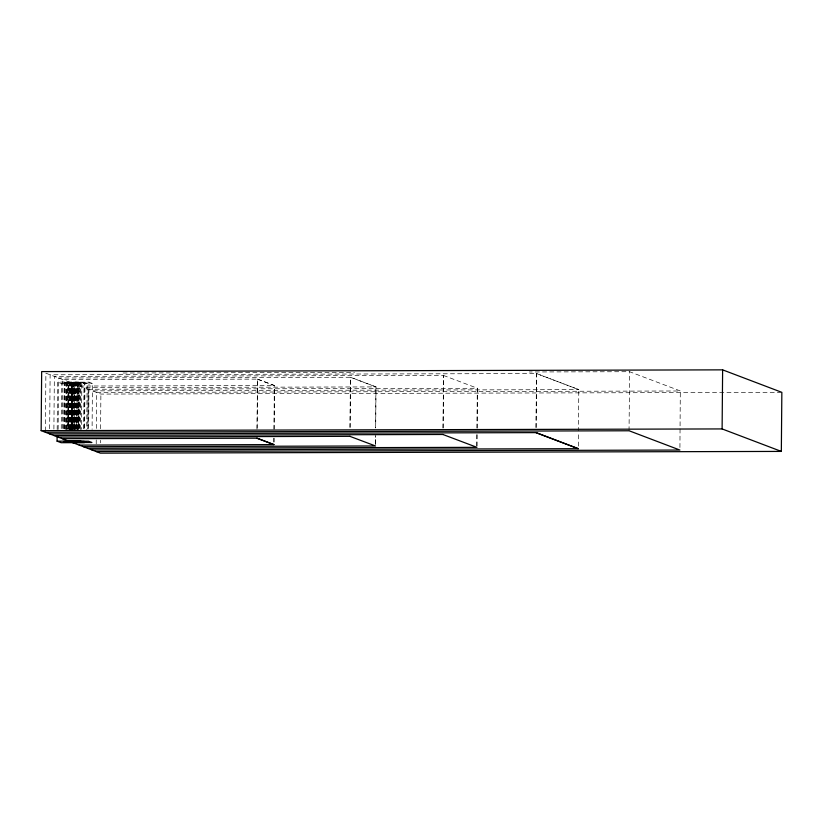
<?xml version="1.0" encoding="UTF-8"?>
<svg xmlns="http://www.w3.org/2000/svg" width="823" height="823" viewBox="0 0 823 823"><rect width="100%" height="100%" fill="white"/><g stroke="black" fill="none" stroke-linecap="round" stroke-linejoin="round"><path stroke-width="0.62" stroke-dasharray="4.12 3.09" d="M45.388 430.974L45.893 373.189L100.89 394.073L780.564 392.345M49.658 428.732L50.121 374.794L536.575 373.56L578.878 389.629L92.423 390.863M53.896 429.05L54.349 376.399L443.607 375.411L443.144 428.063M57.168 429.596L57.589 382.088L80.911 382.026L84.975 383.569L84.574 428.516M58.135 429.38L58.577 378.004L350.629 377.263L376.039 386.913L375.679 428.001L375.854 386.903L350.413 377.273L349.97 427.353M61.252 428.577L61.643 383.631L57.589 382.088M62.394 428.413L62.805 379.609L257.568 379.115L257.136 429.205M63.772 428.588L64.173 382.366L84.594 382.314L87.125 383.271L86.724 429.503M64.029 428.69L64.431 382.458L80.15 382.479L81.847 383.127L81.436 429.349M64.616 428.906L65.027 382.685L78.679 382.664L78.267 429.267M65.47 429.236L65.871 383.004L79.728 383.065L79.327 429.297M66.056 429.462L66.457 383.23L81.847 383.127M66.313 429.555L66.714 382.582L68.062 383.096L67.661 429.328M66.797 428.814L67.198 382.582L68.556 383.096L68.144 429.318M67.455 428.876L67.856 382.644L68.865 383.024L68.463 429.256M68.803 429.009L69.204 382.788L79.049 382.808L78.648 429.04M68.823 428.834L69.225 382.602L70.408 383.055M69.06 429.112L69.204 382.788M69.317 429.061L69.585 382.191L89.028 382.139L92.413 383.425L92.094 429.38M69.441 429.092L69.78 382.253M69.667 429.112L69.945 382.314M69.78 429.009L70.109 382.376M70.006 429.287L70.284 382.448M70.161 429.112L70.428 382.51M70.336 429.143L70.603 382.572M70.541 428.927L70.901 382.685M70.706 428.989L70.963 382.695C76.323 382.901 67.054 382.993 71.004 382.726M70.737 429.153L71.251 382.685L72.136 382.86M71.025 429.112L71.416 382.726M71.58 382.798L71.21 429.184L71.776 382.798M71.55 429.318L71.817 382.736M71.724 429.38L71.992 382.767L71.971 429.102M71.889 429.143L72.146 382.602L73.329 383.045M72.146 429.534L72.486 382.777M72.712 382.798L72.352 429.102L72.887 382.695L73.556 382.952L73.154 429.184M72.691 429.081L73.093 382.777M72.928 429.277L73.71 382.818M72.949 429.102L73.484 382.736M73.309 429.05L73.689 382.633L74.698 383.014L74.296 429.246M73.597 428.793L74.008 382.561L75.356 383.076M73.792 429.05L74.039 382.767M73.947 429.112L74.348 382.88M74.091 428.793L74.492 382.561L75.839 383.076M74.44 428.978L74.852 382.736M74.615 429.05L74.996 382.736M74.811 429.122L75.068 382.818M74.955 429.308L75.366 382.89M75.047 429.133L75.449 382.901M75.438 429.308L75.839 382.335L78.38 383.292M75.695 428.66L76.097 382.428M75.983 429.143L75.881 382.716M76.282 428.886L76.683 382.654M76.364 428.917L76.776 382.685M77.115 382.818L76.704 429.04L77.496 382.808M77.125 429.205L77.485 382.582L78.679 383.034M77.28 428.927L77.712 382.705M77.557 429.04L77.907 382.674M77.722 429.431L77.99 382.808M77.887 429.153L78.267 382.921M77.979 429.524L78.38 382.551L79.728 383.065M78.236 429.174L78.545 382.921M79.749 428.711L80.15 382.479M80.5 429.544L80.911 382.026M83.617 428.742L83.967 387.643L376.039 386.913M84.183 428.536L84.594 382.314M88.195 389.248L87.855 429.061L88.205 389.258L477.463 388.271L477.114 428.073M88.627 428.361L89.028 382.139M96.219 443.834L96.24 439.976M96.353 428.423L96.661 392.468L680.426 390.987L629.544 371.708L529.271 371.965M100.468 442.867L100.488 440.305M100.591 428.742L100.89 394.073M256.971 429.205L257.496 379.125L274.512 385.555L274.131 429.215M273.874 442.054L273.864 438.196M273.987 429.205L274.326 385.545M274.018 442.054L274.049 438.196M350.104 427.353L350.629 377.263M375.442 443.412L375.422 435.706M375.535 444.698L375.607 435.706M442.98 428.063L443.515 375.411M476.856 446.056L476.867 434.493M477.011 428.073L477.278 388.271M476.949 446.056L477.052 434.493M536.01 427.497L536.483 373.56L578.775 389.629L578.528 430.717M536.102 427.497L536.575 373.56M578.384 446.128L578.415 432.003M629.029 430.779L629.657 371.708M679.932 447.486L680.302 390.987M123.028 372.994L354.487 372.408M87.125 383.271L66.714 383.323L64.173 382.366M61.643 383.631L92.413 383.425M79.738 386.038L274.512 385.555M443.432 375.422L477.463 388.271M257.404 379.125L274.368 385.545"/><path stroke-width="1.23" d="M41.15 430.655L41.664 371.584L722.625 369.856L781.85 392.345L781.336 451.416L100.375 453.144L41.15 430.655L722.11 428.927L781.336 451.416M57.075 441.159L80.397 441.097L84.46 442.64L61.128 442.702L57.075 441.159L57.116 436.025M722.11 428.927L722.625 369.856M69.749 441.807C67.959 442.321 76.446 441.642 70.161 441.951M45.378 432.26L629.142 430.779L679.911 450.058L96.147 451.539M49.606 433.865L536.061 432.631L578.363 448.7L91.909 449.924M53.834 435.47L443.093 434.482M58.063 437.075L350.114 436.334M62.291 438.68L257.054 438.186L273.997 444.615L79.224 445.109M69.07 441.251L88.514 441.21L91.888 442.496L72.455 442.537M64.513 441.756L79.636 441.55L81.323 442.198L66.2 441.653M78.535 441.879L68.947 441.951M65.356 442.074L78.123 442.023M65.943 442.301L86.61 442.342L84.069 441.375L63.659 441.437L66.2 442.393M83.452 446.714L375.525 445.984L349.898 436.344M87.68 448.319L476.939 447.342L442.918 434.493M535.968 432.631L578.26 448.7M256.889 438.196L273.915 444.615M77.866 441.622L79.214 442.136M76.971 441.653L78.154 442.105M75.325 441.406L77.866 442.363M73.977 441.632L75.325 442.146M73.484 441.632L74.842 442.146M73.175 441.694L74.183 442.085M72.373 441.766L73.041 442.023M71.632 441.673L72.815 442.116M71.169 441.869L71.776 441.951M68.71 441.673L69.893 442.126M67.342 441.714L68.35 442.095M66.684 441.653L68.042 442.167"/></g></svg>
